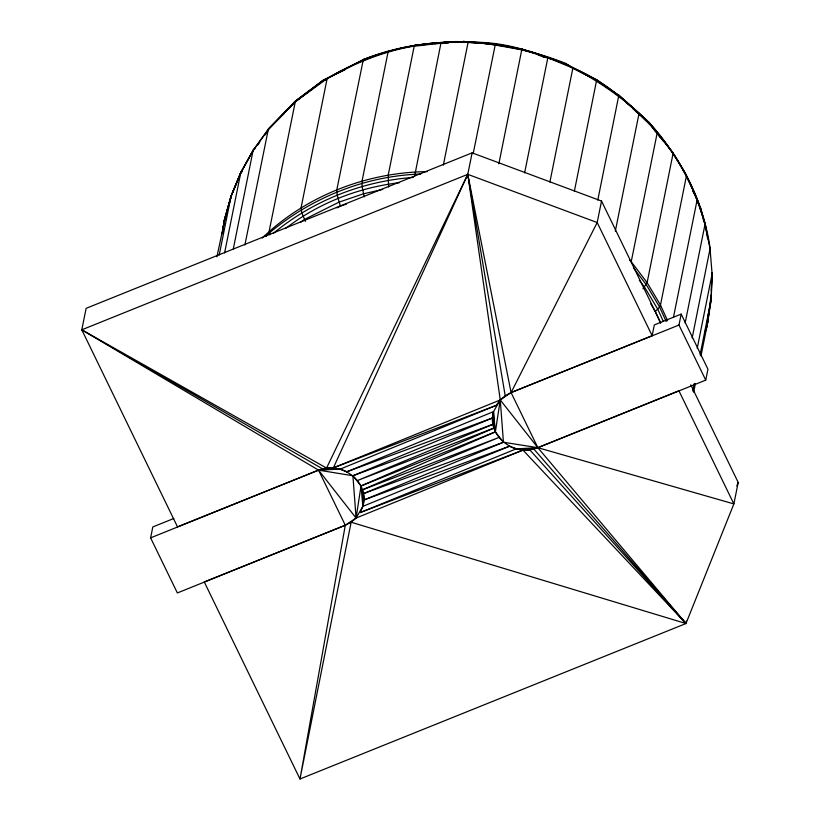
<?xml version="1.0" encoding="UTF-8"?>
<svg xmlns="http://www.w3.org/2000/svg" width="820" height="820" viewBox="0 0 820 820"><rect width="100%" height="100%" fill="white"/><g stroke="black" fill="none" stroke-linecap="round" stroke-linejoin="round"><path stroke-width="1.23" d="M233.198 249.464L253.144 150.244L268.765 128.596L295.856 100.645L323.541 79.991L345.117 69.72M707.424 319.585L707.291 324.628L700.977 355.931M700.085 354.763L711.196 299.679L711.996 272.886L711.196 299.679L707.291 324.628L705.63 330.593M692.162 337.983L710.13 248.357C703.539 201.166 680.59 157.881 649.184 122.518C624.635 98.953 596.755 79.355 566.22 64.349L566.005 63.519C502.199 38.181 428.624 33.63 364.162 59.224L323.203 80.493L295.477 101.178L268.345 129.17L244.883 245.026M704.985 226.597L705.077 224.065L700.567 207.931M711.135 295.108L707.291 324.628L704.893 333.145M711.329 290.167L711.996 272.886M414.602 176.228L440.996 42.876C468.025 39.093 495.126 45.008 521.827 49.897C547.401 56.313 571.796 65.364 594.285 79.181L565.38 64.011L566.005 63.519L572.862 68.101L596.724 80.339L618.793 95.489L649.276 123.072C671.949 147.938 689.845 176.679 700.731 208.608M690.788 384.805L738.205 482.426L733.869 503.921L685.971 623.528L529.802 449.872C508.656 452.353 487.275 433.616 493.507 411.63L500.261 399.955L505.212 395.773L511.085 392.585L652.146 335.687L654.319 324.935L681.184 314.111L707.947 369.205L705.743 380.131L537.848 447.679C528.726 451.471 518.178 450.61 509.404 446.254L363.957 499.985L362.84 506.37L360.205 512.582L522.986 450.118L685.971 623.528L299.987 779L204.272 581.954L345.302 525.23L351.134 522.217L356.085 518.045L522.986 450.118M173.84 518.476L152.817 526.942L150.613 537.869L177.366 592.952L345.302 525.23L356.085 518.045L362.84 506.37C370.168 481.176 340.966 460.809 318.539 470.137L177.51 526.86L81.795 329.814L86.131 308.33L472.115 152.858L601.521 201.043L660.653 322.783M697.236 348.264L712.17 273.654M707.783 319.646L707.291 324.628L704.739 333.145M708.029 317.155L708.398 313.414M222.271 233.7L222.65 231.25M223.019 228.811L224.249 220.477L231.332 195.447L240.619 172.846L253.585 149.65L254.989 148.85M223.87 225.664L224.239 223.224M150.613 537.869L318.539 470.137L356.085 518.045L361.026 485.963L352.907 475.743L318.539 470.137L81.795 329.814L467.779 174.342L597.185 222.538L652.146 335.687M360.205 512.582L516.129 448.899L537.848 447.679L678.909 390.771L733.869 503.921L537.848 447.679L503.439 442.246L495.362 431.853L500.261 399.955L467.779 174.342L472.115 152.858M711.165 299.607L710.991 298.808L707.291 324.628L705.456 329.322M222.302 232.952L224.249 220.477L231.076 196.154L240.619 172.846L242.546 171.308M222.937 229.036L224.506 219.76L230.902 196.687L241.07 172.22M216.931 256.783L224.977 219.063L224.618 220.775M219.217 254.989L231.076 196.154L241.449 171.431M224.598 252.878L240.752 172.753L253.821 149.281M297.045 100.101L295.261 101.844L269.257 230.799L269.872 234.786M443.333 165.138L468.077 42.445C501.625 40.662 533.451 51.578 564.211 63.591M473.16 153.719L495.516 43.46L495.526 44.136M498.847 163.836L522.022 48.534M524.615 172.887L547.842 57.697C489.181 35.096 421.798 37.402 363.332 59.552L336.846 189.625L337.112 194.904L340.382 206.168L336.979 207.87M549.892 182.03L572.862 68.101L565.38 64.011M574.379 191.152L596.704 79.837L572.862 68.101L547.842 57.697L524.164 49.938M597.79 200.09L618.793 95.489L596.304 79.417L595.412 79.765M601.521 201.043L597.185 222.538L511.085 392.585L500.261 399.955L333.361 467.871L467.779 174.342L511.085 392.585L537.848 447.679L685.971 623.528L686.453 621.14M615.307 231.189L639.036 113.498L618.229 94.454L617.142 94.669M667.613 320.743L660.479 305.04L647.113 282.654L631.226 261.713L657.23 132.758L648.507 121.862M673.456 317.319L697.184 199.639L686.032 174.947M705.743 380.131L678.98 325.038L681.184 314.111M685.141 322.978L705.077 224.065L699.993 207.983M692.767 391.068L694.274 383.555M693.659 392.237L695.421 383.473M225.315 217.853L231.373 196.031L230.902 196.687M240.619 172.846L253.38 149.875M463.413 41.676L463.874 41L464.161 41.697L468.077 42.445L478.06 43.06M736.78 485.983L738.205 482.426M346.942 471.746L493.507 411.63L492.4 417.995L346.942 471.746L340.218 469.101L322.537 468.855L81.795 329.814L326.555 468.066L467.779 174.342L505.212 395.773M253.144 150.562L268.109 129.847L295.261 101.844L323.541 79.991L327.129 78.566C354.342 63.324 383.319 51.281 414.213 46.094C432.007 45.12 450.405 39.411 468.077 42.445M257.459 145.396L259.684 142.311M264.891 135.115L268.601 129.97M268.345 129.17L284.007 113.56M516.129 448.899L533.83 449.032L685.971 623.528L351.134 522.217L299.987 779L345.302 525.23L318.539 470.137L340.218 469.101L496.151 405.418L500.261 399.955L537.848 447.679M642.982 288.742L647.113 282.654L673.169 153.012L652.187 127.295M288.353 109.08L293.57 103.689M262.246 238.025C305.962 195.898 366.694 172.241 427.302 171.636M265.823 236.56L269.319 232.962C311.713 197.579 365.484 175.777 420.844 174.035M660.582 323.07L655.334 311.528L659.598 307.018L660.479 305.04L686.535 175.388L672.246 151.597M298.07 99.343L324.587 79.561L326.124 79.909M295.261 101.844L327.129 78.566L364.162 59.224M273.204 233.464C312.656 200.808 362.204 181.056 413.29 177.427M285.688 228.39C318.426 203.155 358.514 187.493 399.524 182.665M300.305 222.486L304.425 219.483L338.988 202.161L363.393 193.817L382.684 189.43M362.84 506.37L362.542 489.786L495.362 431.853L493.507 411.63L493.824 428.112L361.026 485.963L362.84 506.37L509.404 446.254M356.085 518.045L352.907 475.743L492.4 417.995L492.83 424.35L357.53 480.499L493.824 428.112M500.261 399.955L503.439 442.246L363.957 499.985L363.526 493.589L498.827 437.501L362.542 489.786M361.026 485.963L495.362 431.853M511.085 392.585L678.98 325.038M333.361 467.871L496.151 405.418M352.907 475.743L492.83 424.35M363.526 493.589L503.439 442.246M340.382 206.168L346.388 204.108M434.938 43.911L449.534 42.445M423.428 44.649L427.199 44.27M430.961 43.89L440.996 42.876L448.396 43.029M440.996 42.876C400.601 44.444 361.651 57.912 327.129 78.566L301.124 207.522L301.729 212.636L305.388 221.349M453.193 42.261L459.292 41.943M484.292 43.439L491.785 43.901M326.555 468.066L340.218 469.101M464.161 41.697L481.729 43.06M484.241 43.255L491.764 43.839M542.912 56.867L547.842 57.697L566.22 64.349M538.207 55.155L550.046 58.722M572.862 68.101C602.577 79.909 626.798 100.911 649.276 123.072M635.838 111.479L639.036 113.498L646.334 121.001M390.166 51.27L389.203 50.666L388.065 52.049L362.061 181.005L362.102 186.365L364.162 196.913M604.729 86.151L607.825 88.283M633.153 109.039C663.677 134.593 686.289 169.422 699.624 206.824M654.442 130.38L657.23 132.758L663.206 140.999M625.711 102.039L639.036 113.498L640.389 115.497M415.904 45.407L415.166 44.751L414.213 46.094L388.219 175.049L388.598 187.042M629.493 259.878L631.226 261.713M633.429 267.771L646.252 284.694L659.598 307.018L666.199 321.563M639.293 280.163L644.53 287.082L657.784 309.253L663.329 321.481M695.862 197.446L697.184 199.639L705.077 224.065L710.079 249.085M650.742 303.841L655.334 311.528M657.23 132.758L659.71 136.94M692.736 190.865L697.184 199.639L697.492 202.837M703.263 219.565L705.077 224.065L707.67 238.897M710.13 248.357L709.956 247.63L712.129 274.392M705.077 224.065L705.313 226.556"/></g></svg>
